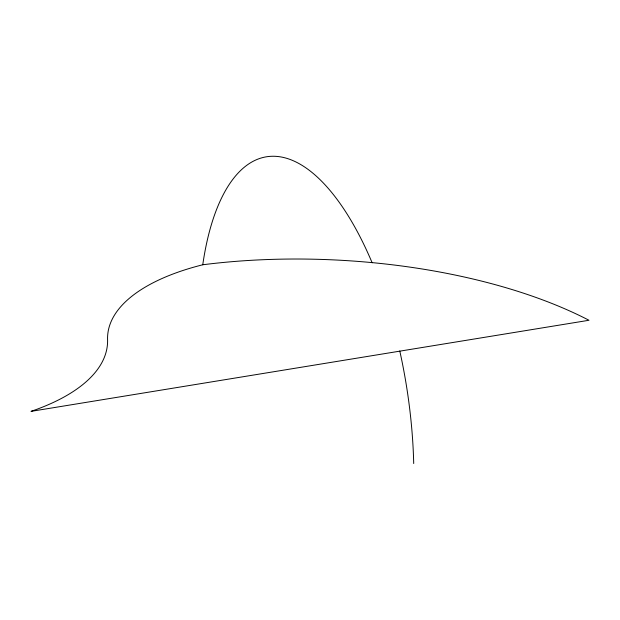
<?xml version="1.0" encoding="UTF-8"?>
<svg xmlns="http://www.w3.org/2000/svg" width="620" height="620" viewBox="0 0 620 620"><rect width="100%" height="100%" fill="white"/><g stroke="black" fill="none" stroke-linecap="round" stroke-linejoin="round"><path stroke-width="0.93" d="M202.756 264.771A348.642 150.094 3.1 0 1 589 320.269L31 411.37A229.85 98.952 3.1 0 0 107.578 339.589A218.527 94.077 3.1 0 1 202.756 264.771A247.194 101.292 80.7 0 1 372.139 262.772M399.776 350.966A247.194 101.292 80.7 0 1 413.711 463.535"/></g></svg>
